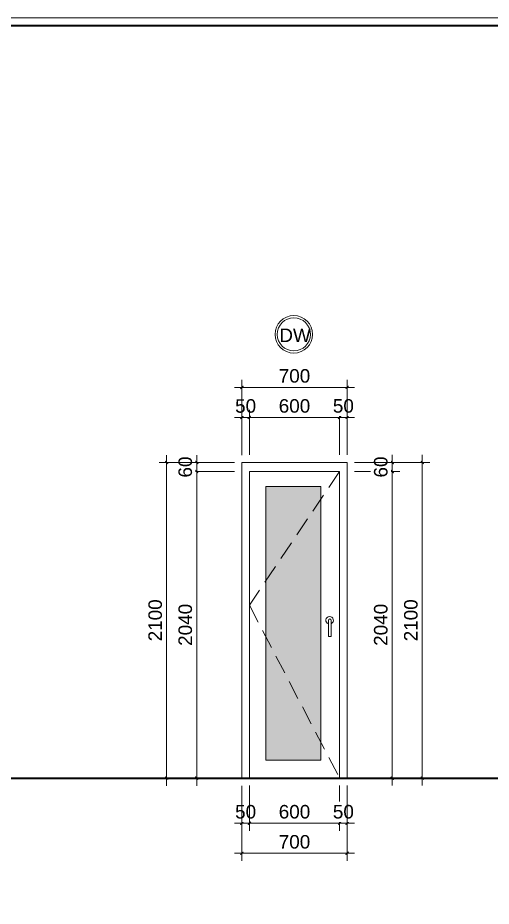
# Model space of a CAD drawing. Header units: inches. Extents: x 921646 to 2157952, y -92667 to 262089.
# Drawn here: x 1966423 to 1969571, y -20087 to -14175 of the extents above; entities that cross this region are included whole.
import ezdxf
from ezdxf.enums import TextEntityAlignment as Align

# ---------------------------------------------------------------- set-up
doc = ezdxf.new("R2010")
doc.units = ezdxf.units.IN
doc.header["$MEASUREMENT"] = 0
doc.linetypes.add('HIDDEN', pattern=[9.525, 6.35, -3.175])
doc.layers.get('DEFPOINTS').update_dxf_attribs({"lineweight": 9})
for name, color, linetype, lineweight in [('11 CUA', 42, 'Continuous', 15), ('14 KHUAT', 106, 'HIDDEN', 13), ('15 TEXT', 134, 'Continuous', 15), ('4 TUONG', 255, 'Continuous', 40), ('Cp Net Manh 0.15', 8, 'Continuous', 15), ('Cp Net Thep 0.40', 2, 'Continuous', 40), ('dim', 252, 'Continuous', 9), ('HATCH', 244, 'Continuous', 0)]:
    doc.layers.add(name, color=color, linetype=linetype, lineweight=lineweight)
doc.styles.add('ARIAL', font='arial.ttf')
doc.styles.add('CHU', font='arial.ttf')
doc.styles.add('kich thuot', font='arial.ttf', dxfattribs={"width": 0.8})
doc.dimstyles.new('VJC100', dxfattribs={"dimscale": 1.2, "dimtxt": 200, "dimasz": 100, "dimexe": 100, "dimexo": 0, "dimgap": 60, "dimtad": 1, "dimdec": 0, "dimlfac": -1, "dimzin": 9, "dimdsep": 46, "dimtxsty": 'CHU', "dimblk": 'ARCHTICK', "dimcen": 0.9, "dimdle": 100, "dimclrd": 251, "dimclre": 251, "dimclrt": 3, "dimadec": 0, "dimazin": 0, "dimtfac": 1, "dimtdec": 0, "dimtix": 1, "dimtmove": 2, "dimatfit": 3, "dimfxl": 500, "dimtolj": 1, "dimtzin": 0, "dimlwd": 13, "dimlwe": 9, "dimarcsym": 0})

# ---------------------------------------------------------------- blocks, each defined once
blk = doc.blocks.new('_ArchTick')
at = {"layer": 'dim', "const_width": 0.15}
blk.add_lwpolyline([(0.2, 0.2), (-0.2, -0.2)], dxfattribs=at)
blk = doc.blocks.new('*D810')
at = {"layer": 'DEFPOINTS', "color": 0, "transparency": 16777216}
for p in [(1967913.2, -19234.6), (1967963.2, -19234.4)]:
    blk.add_point(p, dxfattribs=at)
at = {"layer": 'dim', "color": 251, "lineweight": 9, "transparency": 16777216}
for p, q in [((1967913.2, -19284.6), (1967913.2, -19584.6)), ((1967963.2, -19284.4), (1967963.2, -19584.6))]:
    blk.add_line(p, q, dxfattribs=at)
at = {"layer": 'dim', "color": 251, "lineweight": 13, "transparency": 16777216}
for p, q in [((1967913.2, -19534.6), (1967863.2, -19534.6)), ((1967913.2, -19534.6), (1967963.2, -19534.6)), ((1967963.2, -19534.6), (1968013.2, -19534.6))]:
    blk.add_line(p, q, dxfattribs=at)
at = {"layer": 'dim', "color": 251, "lineweight": 13, "transparency": 16777216, "xscale": 50, "yscale": 50, "zscale": 50}
blk.add_blockref('_ArchTick', (1967913.2, -19534.6), dxfattribs=at)
at = {"layer": 'dim', "color": 251, "lineweight": 13, "transparency": 16777216, "xscale": 50, "yscale": 50, "zscale": 50, "rotation": 180}
blk.add_blockref('_ArchTick', (1967963.2, -19534.6), dxfattribs=at)
at = {"layer": 'dim', "color": 3, "transparency": 16777216, "insert": (1967938.2, -19458.7), "char_height": 90, "attachment_point": 5, "style": 'CHU', "bg_fill": 3, "box_fill_scale": 1.25, "bg_fill_color": 9, "bg_fill_true_color": 13158600, "bg_fill_transparency": 0}
blk.add_mtext('\\A1;50', dxfattribs=at)
at = {"layer": 'DEFPOINTS', "color": 0, "transparency": 16777216}
blk.add_point((1967963.2, -19534.6), dxfattribs=at)
blk = doc.blocks.new('*D811')
at = {"layer": 'DEFPOINTS', "color": 0, "transparency": 16777216}
for p in [(1967963.2, -19234.4), (1968563.2, -19234.4), (1968563.2, -19534.4)]:
    blk.add_point(p, dxfattribs=at)
at = {"layer": 'dim', "color": 251, "lineweight": 9, "transparency": 16777216}
for p, q in [((1967963.2, -19284.4), (1967963.2, -19584.4)), ((1968563.2, -19284.4), (1968563.2, -19584.4))]:
    blk.add_line(p, q, dxfattribs=at)
at = {"layer": 'dim', "color": 251, "lineweight": 13, "transparency": 16777216}
blk.add_line((1967913.2, -19534.4), (1968613.2, -19534.4), dxfattribs=at)
at = {"layer": 'dim', "color": 251, "lineweight": 13, "transparency": 16777216, "xscale": 50, "yscale": 50, "zscale": 50, "rotation": 180}
blk.add_blockref('_ArchTick', (1967963.2, -19534.4), dxfattribs=at)
at = {"layer": 'dim', "color": 251, "lineweight": 13, "transparency": 16777216, "xscale": 50, "yscale": 50, "zscale": 50}
blk.add_blockref('_ArchTick', (1968563.2, -19534.4), dxfattribs=at)
at = {"layer": 'dim', "color": 3, "transparency": 16777216, "insert": (1968263.2, -19458.5), "char_height": 90, "attachment_point": 5, "style": 'CHU', "bg_fill": 3, "box_fill_scale": 1.25, "bg_fill_color": 9, "bg_fill_true_color": 13158600, "bg_fill_transparency": 0}
blk.add_mtext('\\A1;600', dxfattribs=at)
blk = doc.blocks.new('*D812')
at = {"layer": 'DEFPOINTS', "color": 0, "transparency": 16777216}
for p in [(1968563.2, -19234.4), (1968613.2, -19234.4)]:
    blk.add_point(p, dxfattribs=at)
at = {"layer": 'dim', "color": 251, "lineweight": 9, "transparency": 16777216}
for p, q in [((1968563.2, -19284.4), (1968563.2, -19584.4)), ((1968613.2, -19284.4), (1968613.2, -19584.4))]:
    blk.add_line(p, q, dxfattribs=at)
at = {"layer": 'dim', "color": 251, "lineweight": 13, "transparency": 16777216}
for p, q in [((1968563.2, -19534.4), (1968513.2, -19534.4)), ((1968563.2, -19534.4), (1968613.2, -19534.4)), ((1968613.2, -19534.4), (1968663.2, -19534.4))]:
    blk.add_line(p, q, dxfattribs=at)
at = {"layer": 'dim', "color": 251, "lineweight": 13, "transparency": 16777216, "xscale": 50, "yscale": 50, "zscale": 50}
blk.add_blockref('_ArchTick', (1968563.2, -19534.4), dxfattribs=at)
at = {"layer": 'dim', "color": 251, "lineweight": 13, "transparency": 16777216, "xscale": 50, "yscale": 50, "zscale": 50, "rotation": 180}
blk.add_blockref('_ArchTick', (1968613.2, -19534.4), dxfattribs=at)
at = {"layer": 'dim', "color": 3, "transparency": 16777216, "insert": (1968588.2, -19458.5), "char_height": 90, "attachment_point": 5, "style": 'CHU', "bg_fill": 3, "box_fill_scale": 1.25, "bg_fill_color": 9, "bg_fill_true_color": 13158600, "bg_fill_transparency": 0}
blk.add_mtext('\\A1;50', dxfattribs=at)
at = {"layer": 'DEFPOINTS', "color": 0, "transparency": 16777216}
blk.add_point((1968613.2, -19534.4), dxfattribs=at)
blk = doc.blocks.new('*D813')
at = {"layer": 'DEFPOINTS', "color": 0, "transparency": 16777216}
for p in [(1967613.2, -17194.6), (1967913.2, -17194.6), (1967913.2, -19234.6)]:
    blk.add_point(p, dxfattribs=at)
at = {"layer": 'dim', "color": 251, "lineweight": 9, "transparency": 16777216}
for p, q in [((1967863.2, -17194.6), (1967563.2, -17194.6)), ((1967863.2, -19234.6), (1967563.2, -19234.6))]:
    blk.add_line(p, q, dxfattribs=at)
at = {"layer": 'dim', "color": 251, "lineweight": 13, "transparency": 16777216}
blk.add_line((1967613.2, -19284.6), (1967613.2, -17144.6), dxfattribs=at)
at = {"layer": 'dim', "color": 251, "lineweight": 13, "transparency": 16777216, "xscale": 50, "yscale": 50, "zscale": 50}
for p, rotation in [((1967613.2, -17194.6), 90), ((1967613.2, -19234.6), 270)]:
    blk.add_blockref('_ArchTick', p, dxfattribs=dict(at, rotation=rotation))
at = {"layer": 'dim', "color": 3, "transparency": 16777216, "insert": (1967537.3, -18214.6), "char_height": 90, "attachment_point": 5, "rotation": 90, "style": 'CHU', "bg_fill": 3, "box_fill_scale": 1.25, "bg_fill_color": 9, "bg_fill_true_color": 13158600, "bg_fill_transparency": 0}
blk.add_mtext('\\A1;2040', dxfattribs=at)
blk = doc.blocks.new('*D814')
at = {"layer": 'DEFPOINTS', "color": 0, "transparency": 16777216}
for p in [(1967913.2, -17134.6), (1967963.2, -17134.4)]:
    blk.add_point(p, dxfattribs=at)
at = {"layer": 'dim', "color": 251, "lineweight": 9, "transparency": 16777216}
for p, q in [((1967913.2, -17084.6), (1967913.2, -16784.6)), ((1967963.2, -17084.4), (1967963.2, -16784.6))]:
    blk.add_line(p, q, dxfattribs=at)
at = {"layer": 'dim', "color": 251, "lineweight": 13, "transparency": 16777216}
for p, q in [((1967913.2, -16834.6), (1967863.2, -16834.6)), ((1967913.2, -16834.6), (1967963.2, -16834.6)), ((1967963.2, -16834.6), (1968013.2, -16834.6))]:
    blk.add_line(p, q, dxfattribs=at)
at = {"layer": 'dim', "color": 251, "lineweight": 13, "transparency": 16777216, "xscale": 50, "yscale": 50, "zscale": 50}
blk.add_blockref('_ArchTick', (1967913.2, -16834.6), dxfattribs=at)
at = {"layer": 'dim', "color": 251, "lineweight": 13, "transparency": 16777216, "xscale": 50, "yscale": 50, "zscale": 50, "rotation": 180}
blk.add_blockref('_ArchTick', (1967963.2, -16834.6), dxfattribs=at)
at = {"layer": 'dim', "color": 3, "transparency": 16777216, "insert": (1967938.2, -16758.7), "char_height": 90, "attachment_point": 5, "style": 'CHU', "bg_fill": 3, "box_fill_scale": 1.25, "bg_fill_color": 9, "bg_fill_true_color": 13158600, "bg_fill_transparency": 0}
blk.add_mtext('\\A1;50', dxfattribs=at)
at = {"layer": 'DEFPOINTS', "color": 0, "transparency": 16777216}
blk.add_point((1967963.2, -16834.6), dxfattribs=at)
blk = doc.blocks.new('*D815')
at = {"layer": 'DEFPOINTS', "color": 0, "transparency": 16777216}
for p in [(1968563.2, -16834.4), (1967963.2, -17134.4), (1968563.2, -17134.4)]:
    blk.add_point(p, dxfattribs=at)
at = {"layer": 'dim', "color": 251, "lineweight": 9, "transparency": 16777216}
for p, q in [((1967963.2, -17084.4), (1967963.2, -16784.4)), ((1968563.2, -17084.4), (1968563.2, -16784.4))]:
    blk.add_line(p, q, dxfattribs=at)
at = {"layer": 'dim', "color": 251, "lineweight": 13, "transparency": 16777216}
blk.add_line((1967913.2, -16834.4), (1968613.2, -16834.4), dxfattribs=at)
at = {"layer": 'dim', "color": 251, "lineweight": 13, "transparency": 16777216, "xscale": 50, "yscale": 50, "zscale": 50, "rotation": 180}
blk.add_blockref('_ArchTick', (1967963.2, -16834.4), dxfattribs=at)
at = {"layer": 'dim', "color": 251, "lineweight": 13, "transparency": 16777216, "xscale": 50, "yscale": 50, "zscale": 50}
blk.add_blockref('_ArchTick', (1968563.2, -16834.4), dxfattribs=at)
at = {"layer": 'dim', "color": 3, "transparency": 16777216, "insert": (1968263.2, -16758.5), "char_height": 90, "attachment_point": 5, "style": 'CHU', "bg_fill": 3, "box_fill_scale": 1.25, "bg_fill_color": 9, "bg_fill_true_color": 13158600, "bg_fill_transparency": 0}
blk.add_mtext('\\A1;600', dxfattribs=at)
blk = doc.blocks.new('*D816')
at = {"layer": 'DEFPOINTS', "color": 0, "transparency": 16777216}
for p in [(1968563.2, -17134.4), (1968613.2, -17134.4)]:
    blk.add_point(p, dxfattribs=at)
at = {"layer": 'dim', "color": 251, "lineweight": 9, "transparency": 16777216}
for p, q in [((1968563.2, -17084.4), (1968563.2, -16784.4)), ((1968613.2, -17084.4), (1968613.2, -16784.4))]:
    blk.add_line(p, q, dxfattribs=at)
at = {"layer": 'dim', "color": 251, "lineweight": 13, "transparency": 16777216}
for p, q in [((1968563.2, -16834.4), (1968513.2, -16834.4)), ((1968563.2, -16834.4), (1968613.2, -16834.4)), ((1968613.2, -16834.4), (1968663.2, -16834.4))]:
    blk.add_line(p, q, dxfattribs=at)
at = {"layer": 'dim', "color": 251, "lineweight": 13, "transparency": 16777216, "xscale": 50, "yscale": 50, "zscale": 50}
blk.add_blockref('_ArchTick', (1968563.2, -16834.4), dxfattribs=at)
at = {"layer": 'dim', "color": 251, "lineweight": 13, "transparency": 16777216, "xscale": 50, "yscale": 50, "zscale": 50, "rotation": 180}
blk.add_blockref('_ArchTick', (1968613.2, -16834.4), dxfattribs=at)
at = {"layer": 'dim', "color": 3, "transparency": 16777216, "insert": (1968588.2, -16758.5), "char_height": 90, "attachment_point": 5, "style": 'CHU', "bg_fill": 3, "box_fill_scale": 1.25, "bg_fill_color": 9, "bg_fill_true_color": 13158600, "bg_fill_transparency": 0}
blk.add_mtext('\\A1;50', dxfattribs=at)
at = {"layer": 'DEFPOINTS', "color": 0, "transparency": 16777216}
blk.add_point((1968613.2, -16834.4), dxfattribs=at)
blk = doc.blocks.new('*D817')
at = {"layer": 'DEFPOINTS', "color": 0, "transparency": 16777216}
for p in [(1967913.2, -16634.6), (1967913.2, -17134.6), (1968613.2, -17134.4)]:
    blk.add_point(p, dxfattribs=at)
at = {"layer": 'dim', "color": 251, "lineweight": 9, "transparency": 16777216}
for p, q in [((1967913.2, -17084.6), (1967913.2, -16584.6)), ((1968613.2, -17084.4), (1968613.2, -16584.6))]:
    blk.add_line(p, q, dxfattribs=at)
at = {"layer": 'dim', "color": 251, "lineweight": 13, "transparency": 16777216}
blk.add_line((1968663.2, -16634.6), (1967863.2, -16634.6), dxfattribs=at)
at = {"layer": 'dim', "color": 251, "lineweight": 13, "transparency": 16777216, "xscale": 50, "yscale": 50, "zscale": 50, "rotation": 180}
blk.add_blockref('_ArchTick', (1967913.2, -16634.6), dxfattribs=at)
at = {"layer": 'dim', "color": 251, "lineweight": 13, "transparency": 16777216, "xscale": 50, "yscale": 50, "zscale": 50}
blk.add_blockref('_ArchTick', (1968613.2, -16634.6), dxfattribs=at)
at = {"layer": 'dim', "color": 3, "transparency": 16777216, "insert": (1968263.2, -16558.7), "char_height": 90, "attachment_point": 5, "style": 'CHU', "bg_fill": 3, "box_fill_scale": 1.25, "bg_fill_color": 9, "bg_fill_true_color": 13158600, "bg_fill_transparency": 0}
blk.add_mtext('\\A1;700', dxfattribs=at)
blk = doc.blocks.new('*D818')
at = {"layer": 'DEFPOINTS', "color": 0, "transparency": 16777216}
for p in [(1967913.2, -19234.6), (1968613.2, -19234.4), (1968613.2, -19734.6)]:
    blk.add_point(p, dxfattribs=at)
at = {"layer": 'dim', "color": 251, "lineweight": 9, "transparency": 16777216}
for p, q in [((1967913.2, -19284.6), (1967913.2, -19784.6)), ((1968613.2, -19284.4), (1968613.2, -19784.6))]:
    blk.add_line(p, q, dxfattribs=at)
at = {"layer": 'dim', "color": 251, "lineweight": 13, "transparency": 16777216}
blk.add_line((1967863.2, -19734.6), (1968663.2, -19734.6), dxfattribs=at)
at = {"layer": 'dim', "color": 251, "lineweight": 13, "transparency": 16777216, "xscale": 50, "yscale": 50, "zscale": 50, "rotation": 180}
blk.add_blockref('_ArchTick', (1967913.2, -19734.6), dxfattribs=at)
at = {"layer": 'dim', "color": 251, "lineweight": 13, "transparency": 16777216, "xscale": 50, "yscale": 50, "zscale": 50}
blk.add_blockref('_ArchTick', (1968613.2, -19734.6), dxfattribs=at)
at = {"layer": 'dim', "color": 3, "transparency": 16777216, "insert": (1968263.2, -19658.7), "char_height": 90, "attachment_point": 5, "style": 'CHU', "bg_fill": 3, "box_fill_scale": 1.25, "bg_fill_color": 9, "bg_fill_true_color": 13158600, "bg_fill_transparency": 0}
blk.add_mtext('\\A1;700', dxfattribs=at)
blk = doc.blocks.new('*D819')
at = {"layer": 'DEFPOINTS', "color": 0, "transparency": 16777216}
for p in [(1967913.2, -17134.6), (1967913.2, -17194.6)]:
    blk.add_point(p, dxfattribs=at)
at = {"layer": 'dim', "color": 251, "lineweight": 9, "transparency": 16777216}
for p, q in [((1967863.2, -17134.6), (1967563.2, -17134.6)), ((1967863.2, -17194.6), (1967563.2, -17194.6))]:
    blk.add_line(p, q, dxfattribs=at)
at = {"layer": 'dim', "color": 251, "lineweight": 13, "transparency": 16777216}
for p, q in [((1967613.2, -17134.6), (1967613.2, -17084.6)), ((1967613.2, -17194.6), (1967613.2, -17134.6)), ((1967613.2, -17194.6), (1967613.2, -17244.6))]:
    blk.add_line(p, q, dxfattribs=at)
at = {"layer": 'dim', "color": 251, "lineweight": 13, "transparency": 16777216, "xscale": 50, "yscale": 50, "zscale": 50}
for p, rotation in [((1967613.2, -17134.6), 270), ((1967613.2, -17194.6), 90)]:
    blk.add_blockref('_ArchTick', p, dxfattribs=dict(at, rotation=rotation))
at = {"layer": 'dim', "color": 3, "transparency": 16777216, "insert": (1967537.3, -17164.6), "char_height": 90, "attachment_point": 5, "rotation": 90, "style": 'CHU', "bg_fill": 3, "box_fill_scale": 1.25, "bg_fill_color": 9, "bg_fill_true_color": 13158600, "bg_fill_transparency": 0}
blk.add_mtext('\\A1;60', dxfattribs=at)
at = {"layer": 'DEFPOINTS', "color": 0, "transparency": 16777216}
blk.add_point((1967613.2, -17134.6), dxfattribs=at)
blk = doc.blocks.new('*D820')
at = {"layer": 'DEFPOINTS', "color": 0, "transparency": 16777216}
for p in [(1967413.2, -17134.6), (1967813.2, -17134.6), (1967813.2, -19234.6)]:
    blk.add_point(p, dxfattribs=at)
at = {"layer": 'dim', "color": 251, "lineweight": 9, "transparency": 16777216}
for p, q in [((1967763.2, -17134.6), (1967363.2, -17134.6)), ((1967763.2, -19234.6), (1967363.2, -19234.6))]:
    blk.add_line(p, q, dxfattribs=at)
at = {"layer": 'dim', "color": 251, "lineweight": 13, "transparency": 16777216}
blk.add_line((1967413.2, -19284.6), (1967413.2, -17084.6), dxfattribs=at)
at = {"layer": 'dim', "color": 251, "lineweight": 13, "transparency": 16777216, "xscale": 50, "yscale": 50, "zscale": 50}
for p, rotation in [((1967413.2, -17134.6), 90), ((1967413.2, -19234.6), 270)]:
    blk.add_blockref('_ArchTick', p, dxfattribs=dict(at, rotation=rotation))
at = {"layer": 'dim', "color": 3, "transparency": 16777216, "insert": (1967337.3, -18184.6), "char_height": 90, "attachment_point": 5, "rotation": 90, "style": 'CHU', "bg_fill": 3, "box_fill_scale": 1.25, "bg_fill_color": 9, "bg_fill_true_color": 13158600, "bg_fill_transparency": 0}
blk.add_mtext('\\A1;2100', dxfattribs=at)
blk = doc.blocks.new('*D821')
at = {"layer": 'DEFPOINTS', "color": 0, "transparency": 16777216}
for p in [(1968613.2, -17194.4), (1968913.2, -17194.4), (1968613.2, -19234.4)]:
    blk.add_point(p, dxfattribs=at)
at = {"layer": 'dim', "color": 251, "lineweight": 9, "transparency": 16777216}
for p, q in [((1968663.2, -17194.4), (1968963.2, -17194.4)), ((1968663.2, -19234.4), (1968963.2, -19234.4))]:
    blk.add_line(p, q, dxfattribs=at)
at = {"layer": 'dim', "color": 251, "lineweight": 13, "transparency": 16777216}
blk.add_line((1968913.2, -19284.4), (1968913.2, -17144.4), dxfattribs=at)
at = {"layer": 'dim', "color": 251, "lineweight": 13, "transparency": 16777216, "xscale": 50, "yscale": 50, "zscale": 50}
for p, rotation in [((1968913.2, -17194.4), 90), ((1968913.2, -19234.4), 270)]:
    blk.add_blockref('_ArchTick', p, dxfattribs=dict(at, rotation=rotation))
at = {"layer": 'dim', "color": 3, "transparency": 16777216, "insert": (1968837.3, -18214.4), "char_height": 90, "attachment_point": 5, "rotation": 90, "style": 'CHU', "bg_fill": 3, "box_fill_scale": 1.25, "bg_fill_color": 9, "bg_fill_true_color": 13158600, "bg_fill_transparency": 0}
blk.add_mtext('\\A1;2040', dxfattribs=at)
blk = doc.blocks.new('*D822')
at = {"layer": 'DEFPOINTS', "color": 0, "transparency": 16777216}
for p in [(1968613.2, -17134.4), (1968613.2, -17194.4)]:
    blk.add_point(p, dxfattribs=at)
at = {"layer": 'dim', "color": 251, "lineweight": 9, "transparency": 16777216}
for p, q in [((1968663.2, -17134.4), (1968963.2, -17134.4)), ((1968663.2, -17194.4), (1968963.2, -17194.4))]:
    blk.add_line(p, q, dxfattribs=at)
at = {"layer": 'dim', "color": 251, "lineweight": 13, "transparency": 16777216}
for p, q in [((1968913.2, -17134.4), (1968913.2, -17084.4)), ((1968913.2, -17194.4), (1968913.2, -17134.4)), ((1968913.2, -17194.4), (1968913.2, -17244.4))]:
    blk.add_line(p, q, dxfattribs=at)
at = {"layer": 'dim', "color": 251, "lineweight": 13, "transparency": 16777216, "xscale": 50, "yscale": 50, "zscale": 50}
for p, rotation in [((1968913.2, -17134.4), 270), ((1968913.2, -17194.4), 90)]:
    blk.add_blockref('_ArchTick', p, dxfattribs=dict(at, rotation=rotation))
at = {"layer": 'dim', "color": 3, "transparency": 16777216, "insert": (1968837.3, -17164.4), "char_height": 90, "attachment_point": 5, "rotation": 90, "style": 'CHU', "bg_fill": 3, "box_fill_scale": 1.25, "bg_fill_color": 9, "bg_fill_true_color": 13158600, "bg_fill_transparency": 0}
blk.add_mtext('\\A1;60', dxfattribs=at)
at = {"layer": 'DEFPOINTS', "color": 0, "transparency": 16777216}
blk.add_point((1968913.2, -17134.4), dxfattribs=at)
blk = doc.blocks.new('*D823')
at = {"layer": 'DEFPOINTS', "color": 0, "transparency": 16777216}
for p in [(1968713.2, -17134.4), (1969113.2, -17134.4), (1968713.2, -19234.4)]:
    blk.add_point(p, dxfattribs=at)
at = {"layer": 'dim', "color": 251, "lineweight": 9, "transparency": 16777216}
for p, q in [((1968763.2, -17134.4), (1969163.2, -17134.4)), ((1968763.2, -19234.4), (1969163.2, -19234.4))]:
    blk.add_line(p, q, dxfattribs=at)
at = {"layer": 'dim', "color": 251, "lineweight": 13, "transparency": 16777216}
blk.add_line((1969113.2, -19284.4), (1969113.2, -17084.4), dxfattribs=at)
at = {"layer": 'dim', "color": 251, "lineweight": 13, "transparency": 16777216, "xscale": 50, "yscale": 50, "zscale": 50}
for p, rotation in [((1969113.2, -17134.4), 90), ((1969113.2, -19234.4), 270)]:
    blk.add_blockref('_ArchTick', p, dxfattribs=dict(at, rotation=rotation))
at = {"layer": 'dim', "color": 3, "transparency": 16777216, "insert": (1969037.3, -18184.4), "char_height": 90, "attachment_point": 5, "rotation": 90, "style": 'CHU', "bg_fill": 3, "box_fill_scale": 1.25, "bg_fill_color": 9, "bg_fill_true_color": 13158600, "bg_fill_transparency": 0}
blk.add_mtext('\\A1;2100', dxfattribs=at)
blk = doc.blocks.new('KH CUA')
at = {"layer": '11 CUA'}
blk.add_circle((0, 0), 187, dxfattribs=at)
at = {"layer": '15 TEXT', "color": 7}
blk.add_circle((0, 0), 165, dxfattribs=at)
at = {"layer": '15 TEXT', "style": 'kich thuot', "width": 0.6, "flags": 4}
blk.add_attdef('A', text='', height=250, dxfattribs=at).set_placement((5.7, -116.9), align=Align.CENTER)
blk = doc.blocks.new('Khung Ht dep')
at = {"layer": 'Cp Net Thep 0.40', "color": 106, "flags": 128}
blk.add_lwpolyline([(30380, 21415), (30380, 1792), (3162, 1792), (3162, 21415)], close=True, dxfattribs=at)
at = {"layer": 'DEFPOINTS', "ltscale": 100}
blk.add_lwpolyline([(30430, 1692), (30430, 21515), (1912, 21515), (1912, 1692)], close=True, dxfattribs=at)

msp = doc.modelspace()

# ---------------------------------------------------------------- hatches: boundary and pattern name
at = {"layer": 'HATCH'}
h = msp.add_hatch(dxfattribs=at)
h.set_pattern_fill('AR-SAND', color=256, scale=0.7, angle=45)
h.set_pattern_definition([(82.5, (1962375.122, 217920.155), (-25.0166944, 23.4327442), [0, -27.0256, 0, -30.226, 0, -28.8925]), (52.5, (1962375.12, 217920.155), (-13.230765, 57.7313), [0, -14.5796, 0, -24.3586, 0, -9.3345]), (12.5, (1962359.658, 217904.69), (39.0809878, 39.223262), [0, -8.89, 0, -32.004, 0, -41.783]), (2.5, (1962359.66, 217904.69), (26.759678, 48.828555), [0, -4.445, 0, -20.9804, 0, -24.003])])
h.paths.add_polyline_path([(1968438.2, -17294.4), (1968438.2, -19114.4), (1968073.2, -19114.4), (1968073.2, -17294.4)])

# ---------------------------------------------------------------- linework, layer by layer
at = {"layer": '11 CUA'}
for points in [[(1968613.2, -19234.4), (1967913.2, -19234.6), (1967913.2, -17134.6), (1968613.2, -17134.4)], [(1968438.2, -17294.4), (1968438.2, -19114.4), (1968073.2, -19114.4), (1968073.2, -17294.4)]]:
    msp.add_lwpolyline(points, close=True, dxfattribs=at)
msp.add_lwpolyline([(1967963.2, -19234.4), (1967963.2, -17194.4), (1968563.2, -17194.4), (1968563.2, -19234.4)], dxfattribs=at)
msp.add_lwpolyline([(1968489.3, -18208.2, -5.434878), (1968507.1, -18207.2)], format="xyb", dxfattribs=at)
msp.add_lwpolyline([(1968489.3, -18184.4), (1968489.3, -18287.8, 0.414214), (1968494.6, -18293), (1968501.9, -18293, 0.414214), (1968507.1, -18287.8), (1968507.1, -18184.4, 1)], format="xyb", close=True, dxfattribs=at)
at = {"layer": '14 KHUAT', "ltscale": 20}
msp.add_lwpolyline([(1968563.2, -17194.4), (1967963.2, -18084.4), (1968563.2, -19234.4)], dxfattribs=at)

# ---------------------------------------------------------------- block references
at = {"layer": '15 TEXT'}
ref = msp.add_blockref('KH CUA', (1968258.8, -16281.8), dxfattribs=dict(at, xscale=-0.6676080590873511, yscale=0.6676080591890505, zscale=0.667608059193803))
ref.add_attrib('A', 'DW', dxfattribs={"height": 90, "style": 'ARIAL'}).set_placement((1968266.9, -16333.1), align=Align.CENTER)

# ---------------------------------------------------------------- next in the draw order: dimensions: what is measured, and where the dimension line sits
at = {"layer": 'dim'}
dim = msp.add_linear_dim(base=(1967963.2, -19534.6), p1=(1967913.2, -19234.6), p2=(1967963.2, -19234.4), dimstyle='VJC100', override={"dimscale": 0.5, "dimtxt": 180, "dimexo": 100, "dimtfill": 1}, dxfattribs=at)
dim.commit()
dim.dimension.update_dxf_attribs({"geometry": '*D810', "text_midpoint": (1967938.2, -19458.7)})

# ---------------------------------------------------------------- next in the draw order: dimensions: what is measured, and where the dimension line sits
dim = msp.add_linear_dim(base=(1968563.2, -19534.4), p1=(1967963.2, -19234.4), p2=(1968563.2, -19234.4), dimstyle='VJC100', override={"dimscale": 0.5, "dimtxt": 180, "dimexo": 100, "dimtfill": 1}, dxfattribs=at)
dim.commit()
dim.dimension.update_dxf_attribs({"geometry": '*D811', "text_midpoint": (1968263.2, -19458.5)})

# ---------------------------------------------------------------- next in the draw order: dimensions: what is measured, and where the dimension line sits
dim = msp.add_linear_dim(base=(1967613.2, -17194.6), p1=(1967913.2, -19234.6), p2=(1967913.2, -17194.6), angle=90, dimstyle='VJC100', override={"dimscale": 0.5, "dimtxt": 180, "dimexo": 100, "dimtfill": 1}, dxfattribs=at)
dim.commit()
dim.dimension.update_dxf_attribs({"geometry": '*D813', "text_midpoint": (1967537.3, -18214.6)})
dim = msp.add_linear_dim(base=(1968613.2, -19534.4), p1=(1968563.2, -19234.4), p2=(1968613.2, -19234.4), dimstyle='VJC100', override={"dimscale": 0.5, "dimtxt": 180, "dimexo": 100, "dimtfill": 1}, dxfattribs=at)
dim.commit()
dim.dimension.update_dxf_attribs({"geometry": '*D812', "text_midpoint": (1968588.2, -19458.5)})

# ---------------------------------------------------------------- next in the draw order: dimensions: what is measured, and where the dimension line sits
for base, p1, p2, picture, middle in [((1967963.2, -16834.6), (1967913.2, -17134.6), (1967963.2, -17134.4), '*D814', (1967938.2, -16758.7)), ((1968613.2, -19734.6), (1967913.2, -19234.6), (1968613.2, -19234.4), '*D818', (1968263.2, -19658.7))]:
    dim = msp.add_linear_dim(base=base, p1=p1, p2=p2, dimstyle='VJC100', override={"dimscale": 0.5, "dimtxt": 180, "dimexo": 100, "dimtfill": 1}, dxfattribs=at)
    dim.commit()
    dim.dimension.update_dxf_attribs({"geometry": picture, "text_midpoint": middle})

# ---------------------------------------------------------------- next in the draw order: dimensions: what is measured, and where the dimension line sits
dim = msp.add_linear_dim(base=(1968563.2, -16834.4), p1=(1967963.2, -17134.4), p2=(1968563.2, -17134.4), dimstyle='VJC100', override={"dimscale": 0.5, "dimtxt": 180, "dimexo": 100, "dimtfill": 1}, dxfattribs=at)
dim.commit()
dim.dimension.update_dxf_attribs({"geometry": '*D815', "text_midpoint": (1968263.2, -16758.5)})

# ---------------------------------------------------------------- next in the draw order: dimensions: what is measured, and where the dimension line sits
dim = msp.add_linear_dim(base=(1968613.2, -16834.4), p1=(1968563.2, -17134.4), p2=(1968613.2, -17134.4), dimstyle='VJC100', override={"dimscale": 0.5, "dimtxt": 180, "dimexo": 100, "dimtfill": 1}, dxfattribs=at)
dim.commit()
dim.dimension.update_dxf_attribs({"geometry": '*D816', "text_midpoint": (1968588.2, -16758.5)})

# ---------------------------------------------------------------- next in the draw order: dimensions: what is measured, and where the dimension line sits
dim = msp.add_linear_dim(base=(1967913.2, -16634.6), p1=(1968613.2, -17134.4), p2=(1967913.2, -17134.6), dimstyle='VJC100', override={"dimscale": 0.5, "dimtxt": 180, "dimexo": 100, "dimtfill": 1}, dxfattribs=at)
dim.commit()
dim.dimension.update_dxf_attribs({"geometry": '*D817', "text_midpoint": (1968263.2, -16558.7)})

# ---------------------------------------------------------------- next in the draw order: dimensions: what is measured, and where the dimension line sits
for base, p1, p2, picture, middle in [((1967613.2, -17134.6), (1967913.2, -17194.6), (1967913.2, -17134.6), '*D819', (1967537.3, -17164.6)), ((1968913.2, -17194.4), (1968613.2, -19234.4), (1968613.2, -17194.4), '*D821', (1968837.3, -18214.4))]:
    dim = msp.add_linear_dim(base=base, p1=p1, p2=p2, angle=90, dimstyle='VJC100', override={"dimscale": 0.5, "dimtxt": 180, "dimexo": 100, "dimtfill": 1}, dxfattribs=at)
    dim.commit()
    dim.dimension.update_dxf_attribs({"geometry": picture, "text_midpoint": middle})

# ---------------------------------------------------------------- next in the draw order: dimensions: what is measured, and where the dimension line sits
for base, p1, p2, picture, middle in [((1968913.2, -17134.4), (1968613.2, -17194.4), (1968613.2, -17134.4), '*D822', (1968837.3, -17164.4)), ((1967413.2, -17134.6), (1967813.2, -19234.6), (1967813.2, -17134.6), '*D820', (1967337.3, -18184.6))]:
    dim = msp.add_linear_dim(base=base, p1=p1, p2=p2, angle=90, dimstyle='VJC100', override={"dimscale": 0.5, "dimtxt": 180, "dimexo": 100, "dimtfill": 1}, dxfattribs=at)
    dim.commit()
    dim.dimension.update_dxf_attribs({"geometry": picture, "text_midpoint": middle})

# ---------------------------------------------------------------- next in the draw order: dimensions: what is measured, and where the dimension line sits
dim = msp.add_linear_dim(base=(1969113.2, -17134.4), p1=(1968713.2, -19234.4), p2=(1968713.2, -17134.4), angle=90, dimstyle='VJC100', override={"dimscale": 0.5, "dimtxt": 180, "dimexo": 100, "dimtfill": 1}, dxfattribs=at)
dim.commit()
dim.dimension.update_dxf_attribs({"geometry": '*D823', "text_midpoint": (1969037.3, -18184.4)})

# ---------------------------------------------------------------- next in the draw order: linework, layer by layer
at = {"layer": '4 TUONG'}
msp.add_lwpolyline([(1962361, -19234.4), (1976407.2, -19234.4)], dxfattribs=at)

# ---------------------------------------------------------------- next in the draw order: block references
at = {"layer": 'Cp Net Manh 0.15', "xscale": 0.5160658647642057, "yscale": 0.5160658647642057, "zscale": 0.5160658647642057}
msp.add_blockref('Khung Ht dep', (1960729, -25278.5), dxfattribs=at)

doc.saveas('drawing.dxf')
